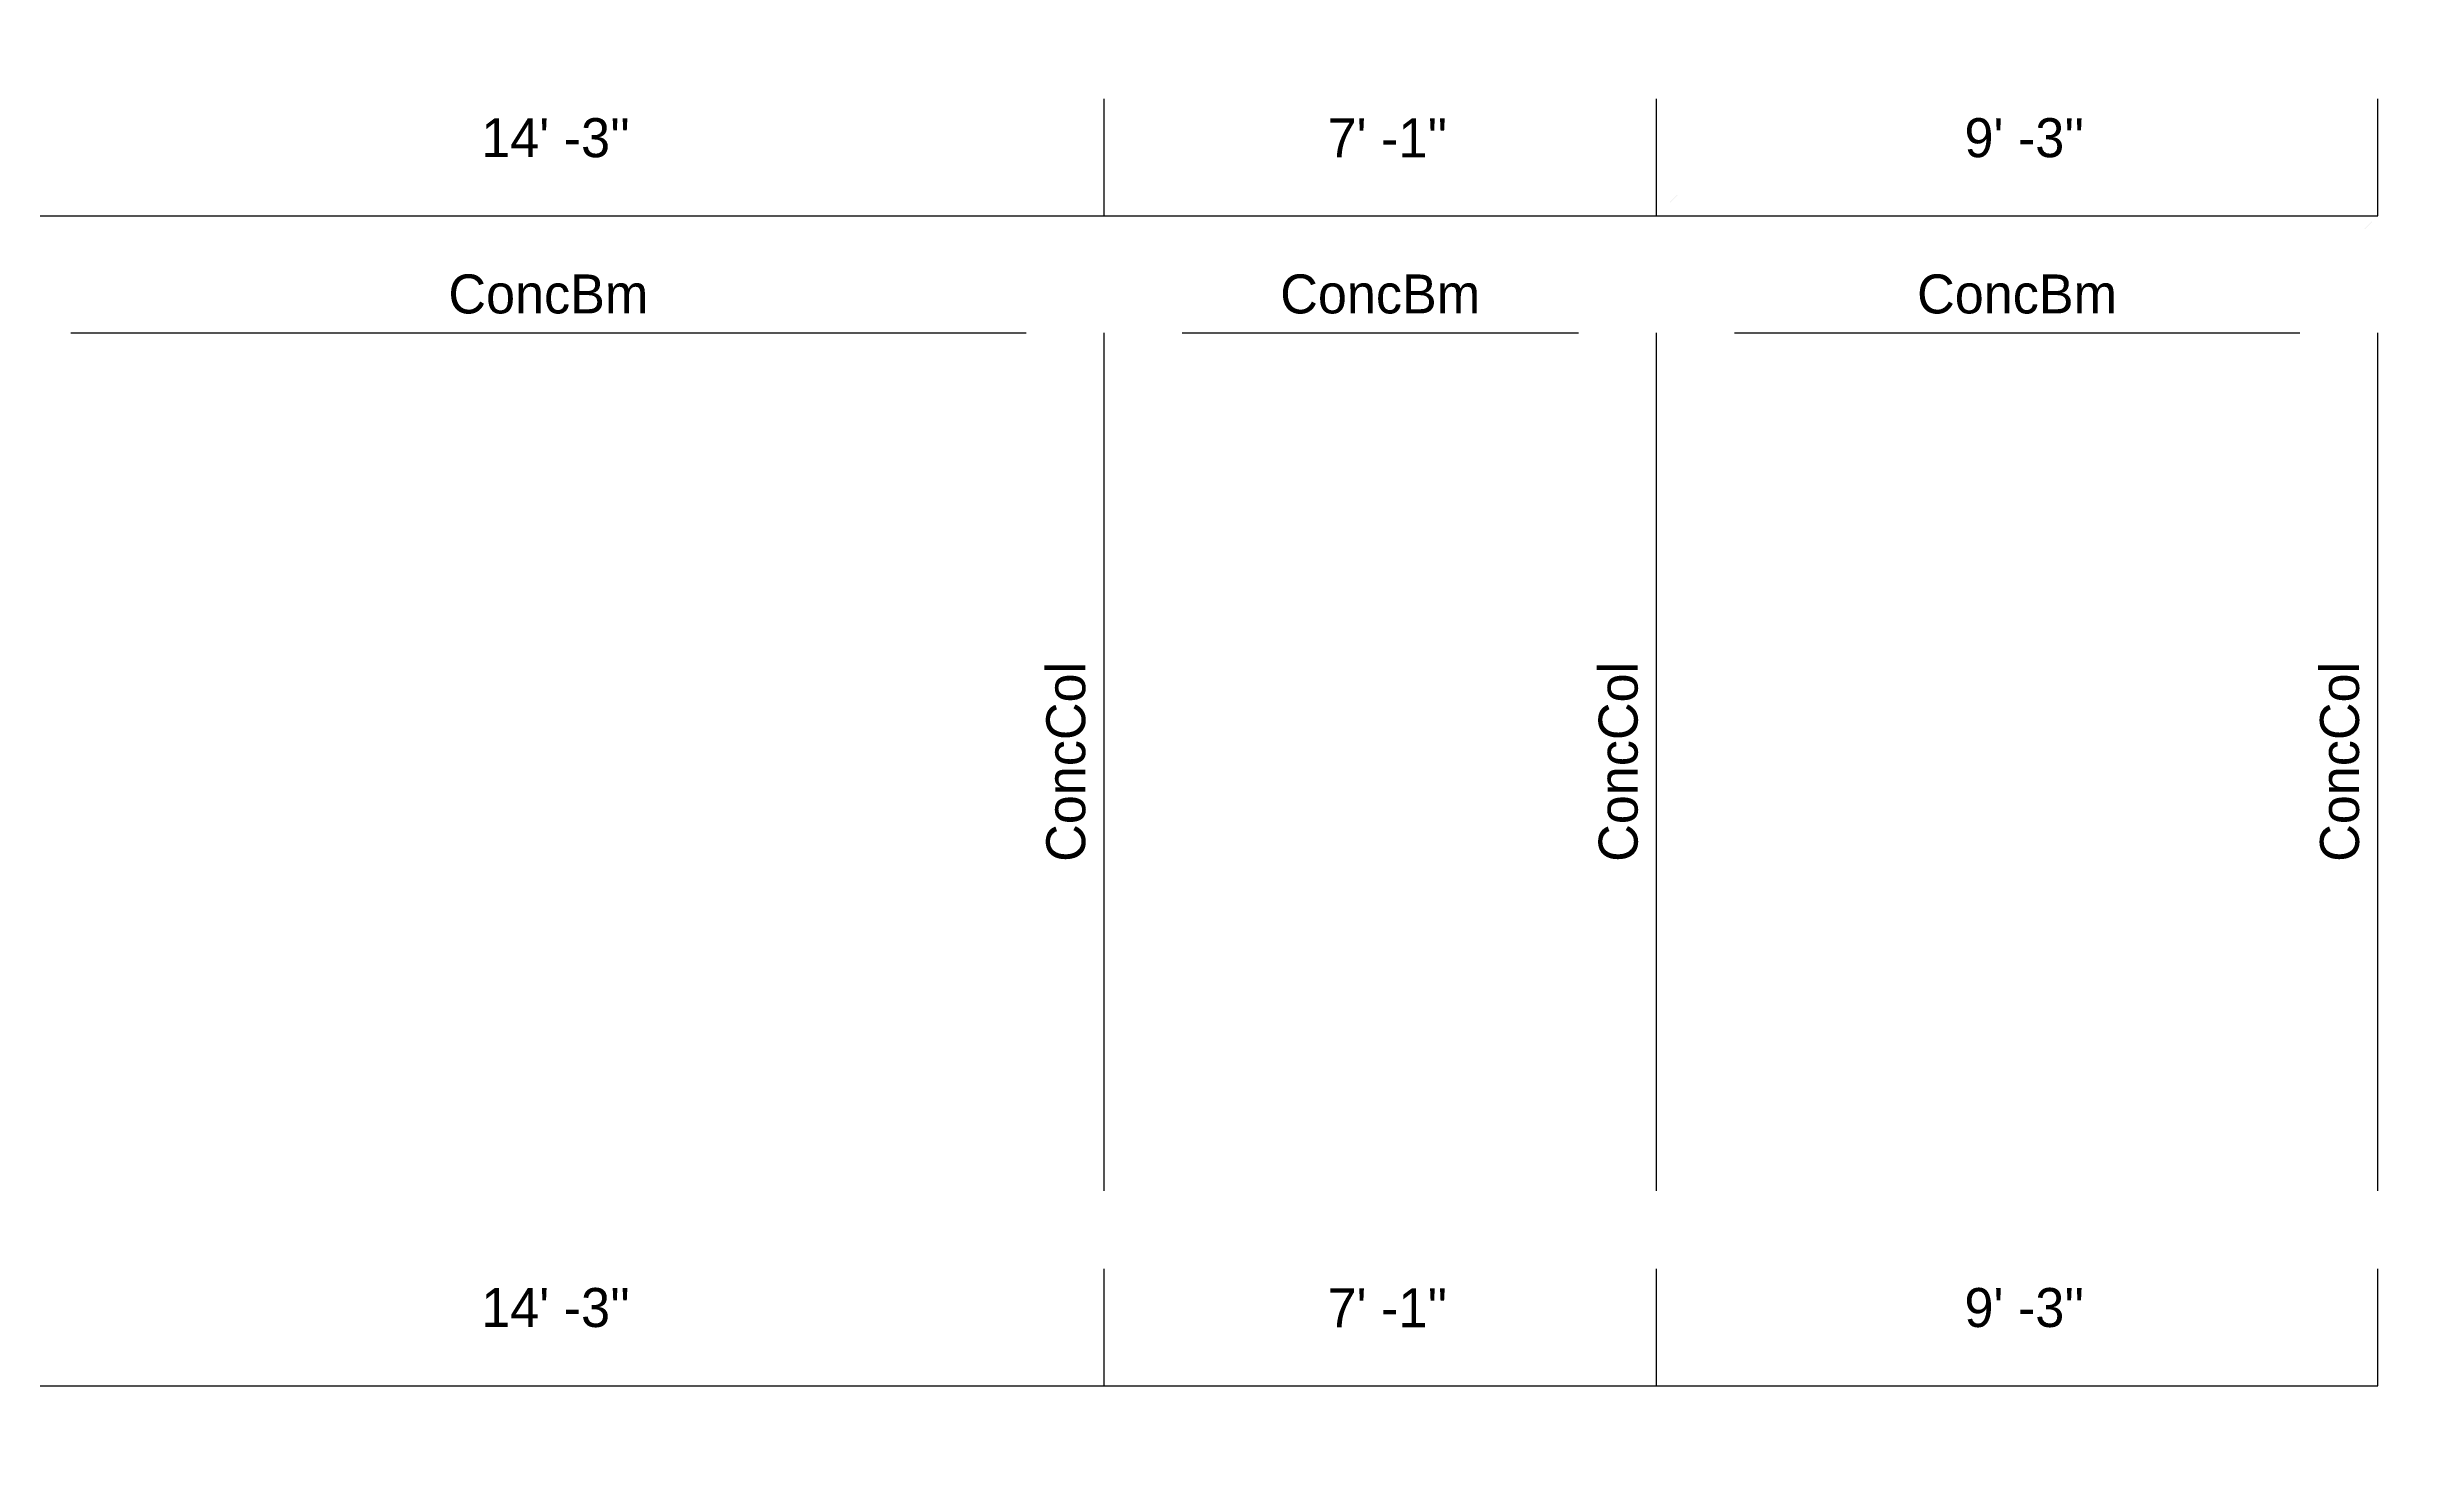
# Model space of a CAD drawing. Extents: x -38 to 2998, y -195 to 11529.
# Drawn here: x 2634.3 to 2997.7, y 2706 to 2924 of the extents above; entities that cross this region are included whole.
import ezdxf
from ezdxf.enums import TextEntityAlignment as Align

# ---------------------------------------------------------------- set-up
doc = ezdxf.new("R2010")
doc.units = 0
doc.header["$MEASUREMENT"] = 0
doc.layers.get('0').update_dxf_attribs({"linetype": 'CONTINUOUS'})
for name, color, linetype in [('CENTERLINES', 7, 'CONTINUOUS'), ('DIMENSIONS', 4, 'CONTINUOUS'), ('TEXT', 5, 'CONTINUOUS')]:
    doc.layers.add(name, color=color, linetype=linetype)
doc.dimstyles.get("Standard").update_dxf_attribs({"dimtxt": 0.18, "dimasz": 0.18, "dimexe": 0.18, "dimexo": 0.0625, "dimgap": 0.09, "dimtad": 0, "dimtih": 1, "dimtoh": 1, "dimdec": 4, "dimzin": 0, "dimtxsty": 'STANDARD', "dimcen": 0.09, "dimazin": 3, "dimtfac": 1, "dimtdec": 4, "dimtofl": 0, "dimtmove": 0, "dimatfit": 3, "dimtolj": 1, "dimtzin": 0})

# ---------------------------------------------------------------- blocks, each defined once
blk = doc.blocks.new('*D2125')
at = {"color": 1, "linetype": 'BYBLOCK'}
for points in [[(2630.73, 2902.77), (2629.67, 2901.71), (2622.25, 2894.29), (2621.19, 2893.23)], [(2801.73, 2902.77), (2800.67, 2901.71), (2793.25, 2894.29), (2792.19, 2893.23)]]:
    blk.add_solid(points, dxfattribs=at)
at = {"layer": 'DIMENSIONS', "color": 9, "linetype": 'BYBLOCK'}
for p, q in [((2625.96, 2898), (2625.96, 2916)), ((2796.96, 2898), (2796.96, 2916))]:
    blk.add_line(p, q, dxfattribs=at)
at = {"layer": 'DIMENSIONS', "color": 0, "linetype": 'BYBLOCK'}
blk.add_line((2625.96, 2898), (2796.96, 2898), dxfattribs=at)
at = {"layer": 'DIMENSIONS', "color": 0, "linetype": 'BYBLOCK', "insert": (2711.46, 2910), "char_height": 6, "attachment_point": 5}
blk.add_mtext("\\A1; 14' -3''", dxfattribs=at)
blk = doc.blocks.new('*D2126')
at = {"color": 1, "linetype": 'BYBLOCK'}
for points in [[(2801.73, 2902.77), (2800.67, 2901.71), (2793.25, 2894.29), (2792.19, 2893.23)], [(2886.73, 2902.77), (2885.67, 2901.71), (2878.24, 2894.29), (2877.18, 2893.23)]]:
    blk.add_solid(points, dxfattribs=at)
at = {"layer": 'DIMENSIONS', "color": 9, "linetype": 'BYBLOCK'}
for p, q in [((2796.96, 2898), (2796.96, 2916)), ((2881.96, 2898), (2881.96, 2916))]:
    blk.add_line(p, q, dxfattribs=at)
at = {"layer": 'DIMENSIONS', "color": 0, "linetype": 'BYBLOCK'}
blk.add_line((2796.96, 2898), (2881.96, 2898), dxfattribs=at)
at = {"layer": 'DIMENSIONS', "color": 0, "linetype": 'BYBLOCK', "insert": (2839.46, 2910), "char_height": 6, "attachment_point": 5}
blk.add_mtext("\\A1; 7' -1''", dxfattribs=at)
blk = doc.blocks.new('*D2127')
at = {"color": 1, "linetype": 'BYBLOCK'}
for points in [[(2886.73, 2902.77), (2885.67, 2901.71), (2878.24, 2894.29), (2877.18, 2893.23)], [(2997.73, 2902.77), (2996.67, 2901.71), (2989.24, 2894.29), (2988.18, 2893.23)]]:
    blk.add_solid(points, dxfattribs=at)
at = {"layer": 'DIMENSIONS', "color": 9, "linetype": 'BYBLOCK'}
for p, q in [((2881.96, 2898), (2881.96, 2916)), ((2992.96, 2898), (2992.96, 2916))]:
    blk.add_line(p, q, dxfattribs=at)
at = {"layer": 'DIMENSIONS', "color": 0, "linetype": 'BYBLOCK'}
blk.add_line((2881.96, 2898), (2992.96, 2898), dxfattribs=at)
at = {"layer": 'DIMENSIONS', "color": 0, "linetype": 'BYBLOCK', "insert": (2937.46, 2910), "char_height": 6, "attachment_point": 5}
blk.add_mtext("\\A1; 9' -3''", dxfattribs=at)
blk = doc.blocks.new('*D2595')
at = {"color": 1, "linetype": 'BYBLOCK'}
for points in [[(2630.73, 2722.77), (2629.67, 2721.71), (2622.25, 2714.29), (2621.19, 2713.23)], [(2801.73, 2722.77), (2800.67, 2721.71), (2793.25, 2714.29), (2792.19, 2713.23)]]:
    blk.add_solid(points, dxfattribs=at)
at = {"layer": 'DIMENSIONS', "color": 9, "linetype": 'BYBLOCK'}
for p, q in [((2625.96, 2718), (2625.96, 2736)), ((2796.96, 2718), (2796.96, 2736))]:
    blk.add_line(p, q, dxfattribs=at)
at = {"layer": 'DIMENSIONS', "color": 0, "linetype": 'BYBLOCK'}
blk.add_line((2625.96, 2718), (2796.96, 2718), dxfattribs=at)
at = {"layer": 'DIMENSIONS', "color": 0, "linetype": 'BYBLOCK', "insert": (2711.46, 2730), "char_height": 6, "attachment_point": 5}
blk.add_mtext("\\A1; 14' -3''", dxfattribs=at)
blk = doc.blocks.new('*D2596')
at = {"color": 1, "linetype": 'BYBLOCK'}
for points in [[(2801.73, 2722.77), (2800.67, 2721.71), (2793.25, 2714.29), (2792.19, 2713.23)], [(2886.73, 2722.77), (2885.67, 2721.71), (2878.24, 2714.29), (2877.18, 2713.23)]]:
    blk.add_solid(points, dxfattribs=at)
at = {"layer": 'DIMENSIONS', "color": 9, "linetype": 'BYBLOCK'}
for p, q in [((2796.96, 2718), (2796.96, 2736)), ((2881.96, 2718), (2881.96, 2736))]:
    blk.add_line(p, q, dxfattribs=at)
at = {"layer": 'DIMENSIONS', "color": 0, "linetype": 'BYBLOCK'}
blk.add_line((2796.96, 2718), (2881.96, 2718), dxfattribs=at)
at = {"layer": 'DIMENSIONS', "color": 0, "linetype": 'BYBLOCK', "insert": (2839.46, 2730), "char_height": 6, "attachment_point": 5}
blk.add_mtext("\\A1; 7' -1''", dxfattribs=at)
blk = doc.blocks.new('*D2597')
at = {"color": 1, "linetype": 'BYBLOCK'}
for points in [[(2886.73, 2722.77), (2885.67, 2721.71), (2878.24, 2714.29), (2877.18, 2713.23)], [(2997.73, 2722.77), (2996.67, 2721.71), (2989.24, 2714.29), (2988.18, 2713.23)]]:
    blk.add_solid(points, dxfattribs=at)
at = {"layer": 'DIMENSIONS', "color": 9, "linetype": 'BYBLOCK'}
for p, q in [((2881.96, 2718), (2881.96, 2736)), ((2992.96, 2718), (2992.96, 2736))]:
    blk.add_line(p, q, dxfattribs=at)
at = {"layer": 'DIMENSIONS', "color": 0, "linetype": 'BYBLOCK'}
blk.add_line((2881.96, 2718), (2992.96, 2718), dxfattribs=at)
at = {"layer": 'DIMENSIONS', "color": 0, "linetype": 'BYBLOCK', "insert": (2937.46, 2730), "char_height": 6, "attachment_point": 5}
blk.add_mtext("\\A1; 9' -3''", dxfattribs=at)
blk = doc.blocks.new('*D2616')
at = {"color": 1, "linetype": 'BYBLOCK'}
for points in [[(2630.73, 2902.77), (2629.67, 2901.71), (2622.25, 2894.29), (2621.19, 2893.23)], [(2801.73, 2902.77), (2800.67, 2901.71), (2793.25, 2894.29), (2792.19, 2893.23)]]:
    blk.add_solid(points, dxfattribs=at)
at = {"layer": 'DIMENSIONS', "color": 9, "linetype": 'BYBLOCK'}
for p, q in [((2625.96, 2898), (2625.96, 2916)), ((2796.96, 2898), (2796.96, 2916))]:
    blk.add_line(p, q, dxfattribs=at)
at = {"layer": 'DIMENSIONS', "color": 0, "linetype": 'BYBLOCK'}
blk.add_line((2625.96, 2898), (2796.96, 2898), dxfattribs=at)
at = {"layer": 'DIMENSIONS', "color": 0, "linetype": 'BYBLOCK', "insert": (2711.46, 2910), "char_height": 6, "attachment_point": 5}
blk.add_mtext("\\A1; 14' -3''", dxfattribs=at)
blk = doc.blocks.new('*D2617')
at = {"color": 1, "linetype": 'BYBLOCK'}
for points in [[(2801.73, 2902.77), (2800.67, 2901.71), (2793.25, 2894.29), (2792.19, 2893.23)], [(2886.73, 2902.77), (2885.67, 2901.71), (2878.24, 2894.29), (2877.18, 2893.23)]]:
    blk.add_solid(points, dxfattribs=at)
at = {"layer": 'DIMENSIONS', "color": 9, "linetype": 'BYBLOCK'}
for p, q in [((2796.96, 2898), (2796.96, 2916)), ((2881.96, 2898), (2881.96, 2916))]:
    blk.add_line(p, q, dxfattribs=at)
at = {"layer": 'DIMENSIONS', "color": 0, "linetype": 'BYBLOCK'}
blk.add_line((2796.96, 2898), (2881.96, 2898), dxfattribs=at)
at = {"layer": 'DIMENSIONS', "color": 0, "linetype": 'BYBLOCK', "insert": (2839.46, 2910), "char_height": 6, "attachment_point": 5}
blk.add_mtext("\\A1; 7' -1''", dxfattribs=at)
blk = doc.blocks.new('*D2618')
at = {"color": 1, "linetype": 'BYBLOCK'}
for points in [[(2886.73, 2902.77), (2885.67, 2901.71), (2878.24, 2894.29), (2877.18, 2893.23)], [(2997.73, 2902.77), (2996.67, 2901.71), (2989.24, 2894.29), (2988.18, 2893.23)]]:
    blk.add_solid(points, dxfattribs=at)
at = {"layer": 'DIMENSIONS', "color": 9, "linetype": 'BYBLOCK'}
for p, q in [((2881.96, 2898), (2881.96, 2916)), ((2992.96, 2898), (2992.96, 2916))]:
    blk.add_line(p, q, dxfattribs=at)
at = {"layer": 'DIMENSIONS', "color": 0, "linetype": 'BYBLOCK'}
blk.add_line((2881.96, 2898), (2992.96, 2898), dxfattribs=at)
at = {"layer": 'DIMENSIONS', "color": 0, "linetype": 'BYBLOCK', "insert": (2937.46, 2910), "char_height": 6, "attachment_point": 5}
blk.add_mtext("\\A1; 9' -3''", dxfattribs=at)
blk = doc.blocks.new('*D3065')
at = {"color": 1, "linetype": 'BYBLOCK'}
for points in [[(2630.73, 2722.77), (2629.67, 2721.71), (2622.25, 2714.29), (2621.19, 2713.23)], [(2801.73, 2722.77), (2800.67, 2721.71), (2793.25, 2714.29), (2792.19, 2713.23)]]:
    blk.add_solid(points, dxfattribs=at)
at = {"layer": 'DIMENSIONS', "color": 9, "linetype": 'BYBLOCK'}
for p, q in [((2625.96, 2718), (2625.96, 2736)), ((2796.96, 2718), (2796.96, 2736))]:
    blk.add_line(p, q, dxfattribs=at)
at = {"layer": 'DIMENSIONS', "color": 0, "linetype": 'BYBLOCK'}
blk.add_line((2625.96, 2718), (2796.96, 2718), dxfattribs=at)
at = {"layer": 'DIMENSIONS', "color": 0, "linetype": 'BYBLOCK', "insert": (2711.46, 2730), "char_height": 6, "attachment_point": 5}
blk.add_mtext("\\A1; 14' -3''", dxfattribs=at)
blk = doc.blocks.new('*D3066')
at = {"color": 1, "linetype": 'BYBLOCK'}
for points in [[(2801.73, 2722.77), (2800.67, 2721.71), (2793.25, 2714.29), (2792.19, 2713.23)], [(2886.73, 2722.77), (2885.67, 2721.71), (2878.24, 2714.29), (2877.18, 2713.23)]]:
    blk.add_solid(points, dxfattribs=at)
at = {"layer": 'DIMENSIONS', "color": 9, "linetype": 'BYBLOCK'}
for p, q in [((2796.96, 2718), (2796.96, 2736)), ((2881.96, 2718), (2881.96, 2736))]:
    blk.add_line(p, q, dxfattribs=at)
at = {"layer": 'DIMENSIONS', "color": 0, "linetype": 'BYBLOCK'}
blk.add_line((2796.96, 2718), (2881.96, 2718), dxfattribs=at)
at = {"layer": 'DIMENSIONS', "color": 0, "linetype": 'BYBLOCK', "insert": (2839.46, 2730), "char_height": 6, "attachment_point": 5}
blk.add_mtext("\\A1; 7' -1''", dxfattribs=at)
blk = doc.blocks.new('*D3067')
at = {"color": 1, "linetype": 'BYBLOCK'}
for points in [[(2886.73, 2722.77), (2885.67, 2721.71), (2878.24, 2714.29), (2877.18, 2713.23)], [(2997.73, 2722.77), (2996.67, 2721.71), (2989.24, 2714.29), (2988.18, 2713.23)]]:
    blk.add_solid(points, dxfattribs=at)
at = {"layer": 'DIMENSIONS', "color": 9, "linetype": 'BYBLOCK'}
for p, q in [((2881.96, 2718), (2881.96, 2736)), ((2992.96, 2718), (2992.96, 2736))]:
    blk.add_line(p, q, dxfattribs=at)
at = {"layer": 'DIMENSIONS', "color": 0, "linetype": 'BYBLOCK'}
blk.add_line((2881.96, 2718), (2992.96, 2718), dxfattribs=at)
at = {"layer": 'DIMENSIONS', "color": 0, "linetype": 'BYBLOCK', "insert": (2937.46, 2730), "char_height": 6, "attachment_point": 5}
blk.add_mtext("\\A1; 9' -3''", dxfattribs=at)
blk = doc.blocks.new('*D3086')
at = {"color": 1, "linetype": 'BYBLOCK'}
for points in [[(2630.73, 2902.77), (2629.67, 2901.71), (2622.25, 2894.29), (2621.19, 2893.23)], [(2801.73, 2902.77), (2800.67, 2901.71), (2793.25, 2894.29), (2792.19, 2893.23)]]:
    blk.add_solid(points, dxfattribs=at)
at = {"layer": 'DIMENSIONS', "color": 9, "linetype": 'BYBLOCK'}
for p, q in [((2625.96, 2898), (2625.96, 2916)), ((2796.96, 2898), (2796.96, 2916))]:
    blk.add_line(p, q, dxfattribs=at)
at = {"layer": 'DIMENSIONS', "color": 0, "linetype": 'BYBLOCK'}
blk.add_line((2625.96, 2898), (2796.96, 2898), dxfattribs=at)
at = {"layer": 'DIMENSIONS', "color": 0, "linetype": 'BYBLOCK', "insert": (2711.46, 2910), "char_height": 6, "attachment_point": 5}
blk.add_mtext("\\A1; 14' -3''", dxfattribs=at)
blk = doc.blocks.new('*D3087')
at = {"color": 1, "linetype": 'BYBLOCK'}
for points in [[(2801.73, 2902.77), (2800.67, 2901.71), (2793.25, 2894.29), (2792.19, 2893.23)], [(2886.73, 2902.77), (2885.67, 2901.71), (2878.24, 2894.29), (2877.18, 2893.23)]]:
    blk.add_solid(points, dxfattribs=at)
at = {"layer": 'DIMENSIONS', "color": 9, "linetype": 'BYBLOCK'}
for p, q in [((2796.96, 2898), (2796.96, 2916)), ((2881.96, 2898), (2881.96, 2916))]:
    blk.add_line(p, q, dxfattribs=at)
at = {"layer": 'DIMENSIONS', "color": 0, "linetype": 'BYBLOCK'}
blk.add_line((2796.96, 2898), (2881.96, 2898), dxfattribs=at)
at = {"layer": 'DIMENSIONS', "color": 0, "linetype": 'BYBLOCK', "insert": (2839.46, 2910), "char_height": 6, "attachment_point": 5}
blk.add_mtext("\\A1; 7' -1''", dxfattribs=at)
blk = doc.blocks.new('*D3088')
at = {"color": 1, "linetype": 'BYBLOCK'}
for points in [[(2886.73, 2902.77), (2885.67, 2901.71), (2878.24, 2894.29), (2877.18, 2893.23)], [(2997.73, 2902.77), (2996.67, 2901.71), (2989.24, 2894.29), (2988.18, 2893.23)]]:
    blk.add_solid(points, dxfattribs=at)
at = {"layer": 'DIMENSIONS', "color": 9, "linetype": 'BYBLOCK'}
for p, q in [((2881.96, 2898), (2881.96, 2916)), ((2992.96, 2898), (2992.96, 2916))]:
    blk.add_line(p, q, dxfattribs=at)
at = {"layer": 'DIMENSIONS', "color": 0, "linetype": 'BYBLOCK'}
blk.add_line((2881.96, 2898), (2992.96, 2898), dxfattribs=at)
at = {"layer": 'DIMENSIONS', "color": 0, "linetype": 'BYBLOCK', "insert": (2937.46, 2910), "char_height": 6, "attachment_point": 5}
blk.add_mtext("\\A1; 9' -3''", dxfattribs=at)

msp = doc.modelspace()

# ---------------------------------------------------------------- linework, layer by layer
at = {"layer": 'CENTERLINES', "color": 0, "linetype": 'CONTINUOUS'}
for p, q in [((2637.96, 2880), (2784.96, 2880)), ((2637.96, 2880), (2784.96, 2880)), ((2796.96, 2748), (2796.96, 2880)), ((2796.96, 2748), (2796.96, 2880)), ((2808.96, 2880), (2869.956, 2880)), ((2808.96, 2880), (2869.956, 2880)), ((2881.956, 2748), (2881.956, 2880)), ((2881.956, 2748), (2881.956, 2880)), ((2893.956, 2880), (2980.956, 2880)), ((2893.956, 2880), (2980.956, 2880)), ((2992.956, 2748), (2992.956, 2880)), ((2992.956, 2748), (2992.956, 2880))]:
    msp.add_line(p, q, dxfattribs=at)

# ---------------------------------------------------------------- texts
at = {"layer": 'TEXT', "color": 0}
for p in [(2711.46, 2886), (2711.46, 2886), (2839.458, 2886), (2839.458, 2886), (2937.456, 2886), (2937.456, 2886)]:
    msp.add_text('ConcBm', height=6, dxfattribs=at).set_placement(p, align=Align.MIDDLE)
for p in [(2790.96, 2814), (2790.96, 2814), (2875.956, 2814), (2875.956, 2814), (2986.956, 2814), (2986.956, 2814)]:
    msp.add_text('ConcCol', height=6, rotation=90, dxfattribs=at).set_placement(p, align=Align.MIDDLE)

# ---------------------------------------------------------------- dimensions: what is measured, and where the dimension line sits
at = {"layer": 'DIMENSIONS'}
for base, p1, p2, picture, middle in [((2796.96, 2898), (2625.96, 2886), (2796.96, 2886), '*D2125', (2711.46, 2886)), ((2796.96, 2898), (2625.96, 2886), (2796.96, 2886), '*D2616', (2711.46, 2886)), ((2796.96, 2898), (2625.96, 2886), (2796.96, 2886), '*D3086', (2711.46, 2886)), ((2881.956, 2898), (2796.96, 2886), (2881.956, 2886), '*D2126', (2839.458, 2886)), ((2881.956, 2898), (2796.96, 2886), (2881.956, 2886), '*D2617', (2839.458, 2886)), ((2881.956, 2898), (2796.96, 2886), (2881.956, 2886), '*D3087', (2839.458, 2886)), ((2992.956, 2898), (2881.956, 2886), (2992.956, 2886), '*D2127', (2937.456, 2886)), ((2992.956, 2898), (2881.956, 2886), (2992.956, 2886), '*D2618', (2937.456, 2886)), ((2992.956, 2898), (2881.956, 2886), (2992.956, 2886), '*D3088', (2937.456, 2886)), ((2796.96, 2718), (2625.96, 2706), (2796.96, 2706), '*D2595', (2711.46, 2706)), ((2796.96, 2718), (2625.96, 2706), (2796.96, 2706), '*D3065', (2711.46, 2706)), ((2881.956, 2718), (2796.96, 2706), (2881.956, 2706), '*D2596', (2839.458, 2706)), ((2881.956, 2718), (2796.96, 2706), (2881.956, 2706), '*D3066', (2839.458, 2706)), ((2992.956, 2718), (2881.956, 2706), (2992.956, 2706), '*D2597', (2937.456, 2706)), ((2992.956, 2718), (2881.956, 2706), (2992.956, 2706), '*D3067', (2937.456, 2706))]:
    dim = msp.add_linear_dim(base=base, p1=p1, p2=p2, dimstyle='STANDARD', dxfattribs=at)
    dim.commit()
    dim.dimension.update_dxf_attribs({"geometry": picture, "text_midpoint": middle})

doc.saveas('drawing.dxf')
